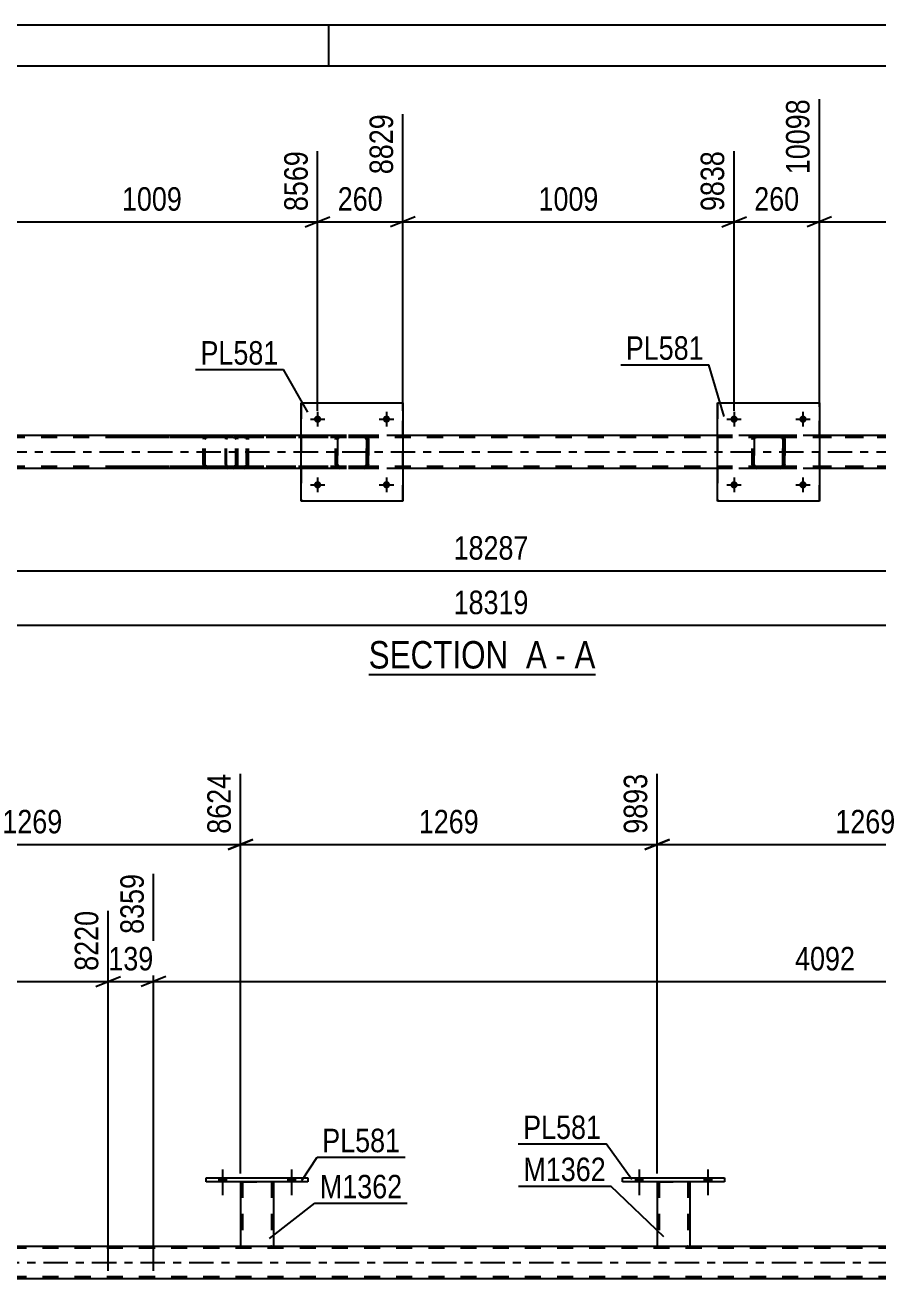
# Model space of a CAD drawing. Header units: millimetres. Extents: x 0 to 841, y 0 to 594.
# Drawn here: x 384 to 487.9, y 441.2 to 594 of the extents above; entities that cross this region are included whole.
import ezdxf

# ---------------------------------------------------------------- set-up
doc = ezdxf.new("R2010")
doc.units = ezdxf.units.MM
doc.linetypes.add('DXK_LINE_DOT2', pattern=[3.9198, 1.9599, -1.9599])
doc.linetypes.add('DXK_LINE_DOT3', pattern=[5.9187, 2.979, -0.9799, 0.9799, -0.9799])
doc.styles.add('Arial Narrow', font='ARIALN.TTF', dxfattribs={"height": 0.2})

# ---------------------------------------------------------------- blocks, each defined once
blk = doc.blocks.new('Unknown-122573578-1135 - 10973')
at = {"color": 5, "linetype": 'Continuous'}
for p, q in [((841, 594), (0, 594)), ((421, 589), (421, 594)), ((836, 589), (5, 589))]:
    blk.add_line(p, q, dxfattribs=at)
blk = doc.blocks.new('Unknown-122573578-11 - 2500')
at = {"color": 6, "linetype": 'Continuous'}
blk.add_line((425.85, 514.84), (453.5, 514.84), dxfattribs=at)
at = {"color": 0, "linetype": 'Continuous'}
for points in [[(443.96, 515.59), (443.96, 519.09), (425.85, 519.09), (425.85, 515.59)], [(447.56, 515.59), (447.56, 519.09), (445.01, 519.09), (445.01, 515.59)], [(449.89, 515.59), (449.89, 519.09), (448.61, 519.09), (448.61, 515.59)], [(453.5, 515.59), (453.5, 519.09), (450.94, 519.09), (450.94, 515.59)]]:
    blk.add_wipeout(points, dxfattribs=at)
at = {"color": 7, "linetype": 'Continuous', "style": 'Arial Narrow'}
for s, p in [('SECTION ', (425.85, 515.59)), ('A', (445.01, 515.59)), ('A', (450.94, 515.59)), ('-', (448.61, 515.59))]:
    blk.add_text(s, height=3.34, dxfattribs=at).set_placement(p)
blk = doc.blocks.new('Part-122573578-2550 - 2500')
at = {"color": 7, "linetype": 'DXK_LINE_DOT2'}
for p, q in [((756.34, 543.98), (214.57, 543.98)), ((430.02, 543.98), (417.62, 543.98)), ((480.78, 543.98), (468.38, 543.98)), ((756.34, 543.74), (103.01, 543.74)), ((756.34, 540.22), (103.01, 540.22)), ((756.34, 539.98), (214.57, 539.98)), ((430.02, 539.98), (417.62, 539.98)), ((480.78, 539.98), (468.38, 539.98))]:
    blk.add_line(p, q, dxfattribs=at)
at = {"color": 2, "linetype": 'Continuous'}
for p, q in [((417.62, 543.98), (379.26, 543.98)), ((468.38, 543.98), (430.02, 543.98)), ((519.15, 543.98), (480.78, 543.98)), ((417.62, 539.98), (379.26, 539.98)), ((468.38, 539.98), (430.02, 539.98)), ((519.15, 539.98), (480.78, 539.98))]:
    blk.add_line(p, q, dxfattribs=at)
at = {"color": 7, "linetype": 'DXK_LINE_DOT3'}
blk.add_line((103.01, 541.98), (756.34, 541.98), dxfattribs=at)
blk = doc.blocks.new('Bolt-122573578-2592 - 2500')
at = {"linetype": 'Continuous'}
for points in [[(469.94, 545.97), (469.95, 546.07), (469.98, 546.15), (470.03, 546.23), (470.09, 546.3), (470.16, 546.36), (470.25, 546.39), (470.34, 546.41), (470.43, 546.41), (470.52, 546.39), (470.6, 546.36), (470.68, 546.3), (470.74, 546.23), (470.79, 546.15), (470.82, 546.07), (470.82, 545.97), (470.82, 545.88), (470.79, 545.8), (470.74, 545.72), (470.68, 545.65), (470.6, 545.59), (470.52, 545.56), (470.43, 545.54), (470.34, 545.54), (470.25, 545.56), (470.16, 545.59), (470.09, 545.65), (470.03, 545.72), (469.98, 545.8), (469.95, 545.88)], [(478.34, 545.97), (478.35, 546.07), (478.38, 546.15), (478.43, 546.23), (478.49, 546.3), (478.56, 546.36), (478.65, 546.39), (478.74, 546.41), (478.83, 546.41), (478.92, 546.39), (479, 546.36), (479.08, 546.3), (479.14, 546.23), (479.19, 546.15), (479.22, 546.07), (479.22, 545.97), (479.22, 545.88), (479.19, 545.8), (479.14, 545.72), (479.08, 545.65), (479, 545.59), (478.92, 545.56), (478.83, 545.54), (478.74, 545.54), (478.65, 545.56), (478.56, 545.59), (478.49, 545.65), (478.43, 545.72), (478.38, 545.8), (478.35, 545.88)]]:
    blk.add_hatch(color=1, dxfattribs=at).paths.add_polyline_path(points)
at = {"color": 1, "linetype": 'Continuous'}
for p, q in [((469.5, 545.97), (471.26, 545.97)), ((470.38, 546.85), (470.38, 545.09)), ((477.9, 545.97), (479.66, 545.97)), ((478.78, 546.85), (478.78, 545.09))]:
    blk.add_line(p, q, dxfattribs=at)
blk = doc.blocks.new('Bolt-122573578-2593 - 2500')
at = {"linetype": 'Continuous'}
for points in [[(469.94, 537.97), (469.95, 538.07), (469.98, 538.15), (470.03, 538.23), (470.09, 538.3), (470.16, 538.36), (470.25, 538.39), (470.34, 538.41), (470.43, 538.41), (470.52, 538.39), (470.6, 538.36), (470.68, 538.3), (470.74, 538.23), (470.79, 538.15), (470.82, 538.07), (470.82, 537.97), (470.82, 537.88), (470.79, 537.8), (470.74, 537.72), (470.68, 537.65), (470.6, 537.59), (470.52, 537.56), (470.43, 537.54), (470.34, 537.54), (470.25, 537.56), (470.16, 537.59), (470.09, 537.65), (470.03, 537.72), (469.98, 537.8), (469.95, 537.88)], [(478.34, 537.97), (478.35, 538.07), (478.38, 538.15), (478.43, 538.23), (478.49, 538.3), (478.56, 538.36), (478.65, 538.39), (478.74, 538.41), (478.83, 538.41), (478.92, 538.39), (479, 538.36), (479.08, 538.3), (479.14, 538.23), (479.19, 538.15), (479.22, 538.07), (479.22, 537.97), (479.22, 537.88), (479.19, 537.8), (479.14, 537.72), (479.08, 537.65), (479, 537.59), (478.92, 537.56), (478.83, 537.54), (478.74, 537.54), (478.65, 537.56), (478.56, 537.59), (478.49, 537.65), (478.43, 537.72), (478.38, 537.8), (478.35, 537.88)]]:
    blk.add_hatch(color=1, dxfattribs=at).paths.add_polyline_path(points)
at = {"color": 1, "linetype": 'Continuous'}
for p, q in [((469.5, 537.97), (471.26, 537.97)), ((470.38, 538.85), (470.38, 537.09)), ((477.9, 537.97), (479.66, 537.97)), ((478.78, 538.85), (478.78, 537.09))]:
    blk.add_line(p, q, dxfattribs=at)
blk = doc.blocks.new('Bolt-122573578-2594 - 2500')
at = {"linetype": 'Continuous'}
for points in [[(419.18, 545.97), (419.19, 546.07), (419.22, 546.15), (419.27, 546.23), (419.33, 546.3), (419.4, 546.36), (419.49, 546.39), (419.58, 546.41), (419.67, 546.41), (419.76, 546.39), (419.84, 546.36), (419.92, 546.3), (419.98, 546.23), (420.02, 546.15), (420.05, 546.07), (420.06, 545.97), (420.05, 545.88), (420.02, 545.8), (419.98, 545.72), (419.92, 545.65), (419.84, 545.59), (419.76, 545.56), (419.67, 545.54), (419.58, 545.54), (419.49, 545.56), (419.4, 545.59), (419.33, 545.65), (419.27, 545.72), (419.22, 545.8), (419.19, 545.88)], [(427.58, 545.97), (427.59, 546.07), (427.62, 546.15), (427.67, 546.23), (427.73, 546.3), (427.8, 546.36), (427.89, 546.39), (427.98, 546.41), (428.07, 546.41), (428.16, 546.39), (428.24, 546.36), (428.32, 546.3), (428.38, 546.23), (428.42, 546.15), (428.45, 546.07), (428.46, 545.97), (428.45, 545.88), (428.42, 545.8), (428.38, 545.72), (428.32, 545.65), (428.24, 545.59), (428.16, 545.56), (428.07, 545.54), (427.98, 545.54), (427.89, 545.56), (427.8, 545.59), (427.73, 545.65), (427.67, 545.72), (427.62, 545.8), (427.59, 545.88)]]:
    blk.add_hatch(color=1, dxfattribs=at).paths.add_polyline_path(points)
at = {"color": 1, "linetype": 'Continuous'}
for p, q in [((418.74, 545.97), (420.5, 545.97)), ((419.62, 546.85), (419.62, 545.09)), ((427.14, 545.97), (428.9, 545.97)), ((428.02, 546.85), (428.02, 545.09))]:
    blk.add_line(p, q, dxfattribs=at)
blk = doc.blocks.new('Bolt-122573578-2595 - 2500')
at = {"linetype": 'Continuous'}
for points in [[(419.18, 537.97), (419.19, 538.07), (419.22, 538.15), (419.27, 538.23), (419.33, 538.3), (419.4, 538.36), (419.49, 538.39), (419.58, 538.41), (419.67, 538.41), (419.76, 538.39), (419.84, 538.36), (419.92, 538.3), (419.98, 538.23), (420.02, 538.15), (420.05, 538.07), (420.06, 537.97), (420.05, 537.88), (420.02, 537.8), (419.98, 537.72), (419.92, 537.65), (419.84, 537.59), (419.76, 537.56), (419.67, 537.54), (419.58, 537.54), (419.49, 537.56), (419.4, 537.59), (419.33, 537.65), (419.27, 537.72), (419.22, 537.8), (419.19, 537.88)], [(427.58, 537.97), (427.59, 538.07), (427.62, 538.15), (427.67, 538.23), (427.73, 538.3), (427.8, 538.36), (427.89, 538.39), (427.98, 538.41), (428.07, 538.41), (428.16, 538.39), (428.24, 538.36), (428.32, 538.3), (428.38, 538.23), (428.42, 538.15), (428.45, 538.07), (428.46, 537.97), (428.45, 537.88), (428.42, 537.8), (428.38, 537.72), (428.32, 537.65), (428.24, 537.59), (428.16, 537.56), (428.07, 537.54), (427.98, 537.54), (427.89, 537.56), (427.8, 537.59), (427.73, 537.65), (427.67, 537.72), (427.62, 537.8), (427.59, 537.88)]]:
    blk.add_hatch(color=1, dxfattribs=at).paths.add_polyline_path(points)
at = {"color": 1, "linetype": 'Continuous'}
for p, q in [((418.74, 537.97), (420.5, 537.97)), ((419.62, 538.85), (419.62, 537.09)), ((427.14, 537.97), (428.9, 537.97)), ((428.02, 538.85), (428.02, 537.09))]:
    blk.add_line(p, q, dxfattribs=at)
blk = doc.blocks.new('Part-122573578-2662 - 2500')
at = {"color": 2, "linetype": 'Continuous'}
for p, q in [((468.38, 535.97), (468.38, 547.97)), ((468.38, 547.97), (468.38, 547.97)), ((468.38, 547.97), (480.78, 547.97)), ((480.78, 547.97), (480.78, 535.97)), ((468.38, 535.97), (468.38, 535.97)), ((480.78, 535.97), (468.38, 535.97))]:
    blk.add_line(p, q, dxfattribs=at)
at = {"color": 7, "linetype": 'DXK_LINE_DOT2'}
for p, q in [((468.38, 547.97), (468.38, 535.97)), ((468.38, 547.97), (468.38, 547.97)), ((480.78, 535.97), (480.78, 547.97)), ((468.38, 535.97), (468.38, 535.97))]:
    blk.add_line(p, q, dxfattribs=at)
blk = doc.blocks.new('Part-122573578-2663 - 2500')
at = {"color": 7, "linetype": 'DXK_LINE_DOT2'}
for p, q in [((472.88, 543.94), (473.06, 543.97)), ((473.06, 543.97), (472.88, 543.94)), ((476.1, 543.97), (473.06, 543.97)), ((476.1, 543.97), (476.29, 543.94)), ((476.29, 543.94), (476.1, 543.97)), ((472.58, 543.49), (472.62, 543.68)), ((472.62, 543.68), (472.58, 543.49)), ((472.58, 540.45), (472.58, 543.49)), ((472.58, 543.49), (472.58, 543.49)), ((472.58, 540.45), (472.58, 543.49)), ((472.82, 543.49), (472.84, 543.59)), ((472.84, 543.59), (472.82, 543.49)), ((472.82, 540.45), (472.82, 543.49)), ((472.82, 543.49), (472.82, 543.49)), ((472.82, 543.49), (472.82, 540.45)), ((472.84, 543.59), (472.9, 543.66)), ((472.89, 543.66), (472.84, 543.59)), ((472.88, 543.94), (472.88, 543.94)), ((472.97, 543.72), (472.89, 543.66)), ((472.9, 543.66), (472.97, 543.72)), ((472.97, 543.72), (473.06, 543.73)), ((473.06, 543.73), (472.97, 543.72)), ((476.1, 543.73), (473.06, 543.73)), ((476.1, 543.73), (476.2, 543.72)), ((476.2, 543.72), (476.1, 543.73)), ((476.2, 543.72), (476.2, 543.72)), ((476.2, 543.72), (476.27, 543.66)), ((476.27, 543.66), (476.2, 543.72)), ((476.27, 543.66), (476.33, 543.59)), ((476.33, 543.59), (476.27, 543.66)), ((476.33, 543.59), (476.34, 543.49)), ((476.34, 543.49), (476.33, 543.59)), ((476.34, 540.45), (476.34, 543.49)), ((476.34, 543.49), (476.34, 543.49)), ((476.34, 543.49), (476.34, 540.45)), ((476.55, 543.68), (476.58, 543.49)), ((476.58, 543.49), (476.55, 543.68)), ((476.58, 540.45), (476.58, 543.49)), ((476.58, 543.49), (476.58, 543.49)), ((476.58, 543.49), (476.58, 540.45)), ((472.58, 540.45), (472.58, 540.45)), ((472.62, 540.27), (472.58, 540.45)), ((472.58, 540.45), (472.62, 540.27)), ((472.82, 540.45), (472.82, 540.45)), ((472.84, 540.36), (472.82, 540.45)), ((472.82, 540.45), (472.84, 540.36)), ((472.9, 540.28), (472.84, 540.36)), ((472.84, 540.36), (472.89, 540.28)), ((472.88, 540.01), (472.88, 540.01)), ((473.06, 539.97), (472.88, 540.01)), ((472.88, 540.01), (473.06, 539.97)), ((472.89, 540.28), (472.97, 540.23)), ((472.97, 540.23), (472.9, 540.28)), ((473.06, 540.21), (472.97, 540.23)), ((472.97, 540.23), (473.06, 540.21)), ((476.1, 540.21), (473.06, 540.21)), ((476.1, 539.97), (473.06, 539.97)), ((476.2, 540.23), (476.1, 540.21)), ((476.1, 540.21), (476.2, 540.23)), ((476.29, 540.01), (476.1, 539.97)), ((476.1, 539.97), (476.29, 540.01)), ((476.27, 540.28), (476.2, 540.23)), ((476.2, 540.23), (476.27, 540.28)), ((476.2, 540.23), (476.2, 540.23)), ((476.33, 540.36), (476.27, 540.28)), ((476.27, 540.28), (476.33, 540.36)), ((476.34, 540.45), (476.33, 540.36)), ((476.33, 540.36), (476.34, 540.45)), ((476.34, 540.45), (476.34, 540.45)), ((476.58, 540.45), (476.55, 540.27)), ((476.55, 540.27), (476.58, 540.45)), ((476.58, 540.45), (476.58, 540.45))]:
    blk.add_line(p, q, dxfattribs=at)
at = {"color": 7, "linetype": 'DXK_LINE_DOT3'}
blk.add_line((474.59, 541.97), (474.58, 541.97), dxfattribs=at)
at = {"color": 7, "linetype": 'DXK_LINE_DOT2'}
for centre, start, end in [((473.06, 543.49), 112.5, 157.5), ((473.06, 543.49), 112.5, 157.5), ((476.1, 543.49), 22.5, 67.5), ((476.1, 543.49), 22.5, 67.5), ((473.06, 540.45), 202.5, 247.5), ((473.06, 540.45), 202.5, 247.5), ((476.1, 540.45), 292.5, 337.5), ((476.1, 540.45), 292.5, 337.5)]:
    blk.add_arc(centre, 0.48, start, end, dxfattribs=at)
blk = doc.blocks.new('Part-122573578-2668 - 2500')
at = {"color": 2, "linetype": 'Continuous'}
for p, q in [((417.62, 535.97), (417.62, 547.97)), ((417.62, 547.97), (417.62, 547.97)), ((417.62, 547.97), (430.02, 547.97)), ((430.02, 547.97), (430.02, 535.97)), ((417.62, 535.97), (417.62, 535.97)), ((430.02, 535.97), (417.62, 535.97))]:
    blk.add_line(p, q, dxfattribs=at)
at = {"color": 7, "linetype": 'DXK_LINE_DOT2'}
for p, q in [((417.62, 547.97), (417.62, 535.97)), ((417.62, 547.97), (417.62, 547.97)), ((430.02, 535.97), (430.02, 547.97)), ((417.62, 535.97), (417.62, 535.97))]:
    blk.add_line(p, q, dxfattribs=at)
blk = doc.blocks.new('Part-122573578-2669 - 2500')
at = {"color": 7, "linetype": 'DXK_LINE_DOT2'}
for p, q in [((422.12, 543.94), (422.3, 543.97)), ((422.3, 543.97), (422.12, 543.94)), ((425.34, 543.97), (422.3, 543.97)), ((425.34, 543.97), (425.52, 543.94)), ((425.53, 543.94), (425.34, 543.97)), ((421.82, 543.49), (421.86, 543.68)), ((421.86, 543.68), (421.82, 543.49)), ((421.82, 540.45), (421.82, 543.49)), ((421.82, 543.49), (421.82, 543.49)), ((421.82, 540.45), (421.82, 543.49)), ((422.06, 543.49), (422.08, 543.59)), ((422.08, 543.59), (422.06, 543.49)), ((422.06, 540.45), (422.06, 543.49)), ((422.06, 543.49), (422.06, 543.49)), ((422.06, 543.49), (422.06, 540.45)), ((422.08, 543.59), (422.13, 543.66)), ((422.13, 543.66), (422.08, 543.59)), ((422.12, 543.94), (422.12, 543.94)), ((422.13, 543.66), (422.21, 543.72)), ((422.21, 543.72), (422.13, 543.66)), ((422.21, 543.72), (422.3, 543.73)), ((422.3, 543.73), (422.21, 543.72)), ((425.34, 543.73), (422.3, 543.73)), ((425.34, 543.73), (425.43, 543.72)), ((425.43, 543.72), (425.34, 543.73)), ((425.43, 543.72), (425.43, 543.72)), ((425.43, 543.72), (425.51, 543.66)), ((425.51, 543.66), (425.43, 543.72)), ((425.51, 543.66), (425.56, 543.59)), ((425.56, 543.59), (425.51, 543.66)), ((425.56, 543.59), (425.58, 543.49)), ((425.58, 543.49), (425.56, 543.59)), ((425.58, 540.45), (425.58, 543.49)), ((425.58, 543.49), (425.58, 543.49)), ((425.58, 543.49), (425.58, 540.45)), ((425.78, 543.68), (425.82, 543.49)), ((425.82, 543.49), (425.78, 543.68)), ((425.82, 540.45), (425.82, 543.49)), ((425.82, 543.49), (425.82, 543.49)), ((425.82, 543.49), (425.82, 540.45)), ((421.82, 540.45), (421.82, 540.45)), ((421.86, 540.27), (421.82, 540.45)), ((421.82, 540.45), (421.86, 540.27)), ((422.06, 540.45), (422.06, 540.45)), ((422.08, 540.36), (422.06, 540.45)), ((422.06, 540.45), (422.08, 540.36)), ((422.13, 540.28), (422.08, 540.36)), ((422.08, 540.36), (422.13, 540.28)), ((422.12, 540.01), (422.12, 540.01)), ((422.3, 539.97), (422.12, 540.01)), ((422.12, 540.01), (422.3, 539.97)), ((422.21, 540.23), (422.13, 540.28)), ((422.13, 540.28), (422.21, 540.23)), ((422.3, 540.21), (422.21, 540.23)), ((422.21, 540.23), (422.3, 540.21)), ((425.34, 540.21), (422.3, 540.21)), ((425.34, 539.97), (422.3, 539.97)), ((425.43, 540.23), (425.34, 540.21)), ((425.34, 540.21), (425.43, 540.23)), ((425.52, 540.01), (425.34, 539.97)), ((425.34, 539.97), (425.53, 540.01)), ((425.51, 540.28), (425.43, 540.23)), ((425.43, 540.23), (425.51, 540.28)), ((425.43, 540.23), (425.43, 540.23)), ((425.56, 540.36), (425.51, 540.28)), ((425.51, 540.28), (425.56, 540.36)), ((425.58, 540.45), (425.56, 540.36)), ((425.56, 540.36), (425.58, 540.45)), ((425.58, 540.45), (425.58, 540.45)), ((425.82, 540.45), (425.78, 540.27)), ((425.78, 540.27), (425.82, 540.45)), ((425.82, 540.45), (425.82, 540.45))]:
    blk.add_line(p, q, dxfattribs=at)
at = {"color": 7, "linetype": 'DXK_LINE_DOT3'}
blk.add_line((423.82, 541.97), (423.82, 541.97), dxfattribs=at)
at = {"color": 7, "linetype": 'DXK_LINE_DOT2'}
for centre, start, end in [((422.3, 543.49), 112.5, 157.5), ((422.3, 543.49), 112.5, 157.5), ((425.34, 543.49), 22.5, 67.5), ((425.34, 543.49), 22.5, 67.5), ((422.3, 540.45), 202.5, 247.5), ((422.3, 540.45), 202.5, 247.5), ((425.34, 540.45), 292.5, 337.5), ((425.34, 540.45), 292.5, 337.5)]:
    blk.add_arc(centre, 0.48, start, end, dxfattribs=at)
blk = doc.blocks.new('Part-122573578-2691 - 2500')
at = {"color": 7, "linetype": 'DXK_LINE_DOT2'}
for p, q in [((408.67, 543.98), (408.57, 543.94)), ((420.9, 543.98), (408.67, 543.98)), ((409.9, 543.74), (409.9, 543.98)), ((410.91, 543.94), (410.72, 543.98)), ((408.43, 543.68), (408.41, 543.5)), ((408.41, 540.46), (408.41, 543.5)), ((408.49, 543.83), (408.43, 543.68)), ((408.57, 543.94), (408.49, 543.83)), ((408.54, 543.5), (408.55, 543.59)), ((408.54, 540.46), (408.54, 543.5)), ((408.55, 543.59), (408.58, 543.67)), ((408.58, 543.67), (408.62, 543.72)), ((408.62, 543.72), (408.67, 543.74)), ((420.9, 543.74), (408.67, 543.74)), ((410.72, 543.74), (410.81, 543.72)), ((410.81, 543.72), (410.9, 543.67)), ((410.9, 543.67), (410.95, 543.59)), ((410.95, 543.59), (410.97, 543.5)), ((410.97, 540.46), (410.97, 543.5)), ((411.19, 543.67), (411.18, 543.68)), ((411.22, 543.5), (411.19, 543.67)), ((411.22, 540.46), (411.22, 543.5)), ((408.41, 540.46), (408.43, 540.27)), ((408.43, 540.27), (408.49, 540.12)), ((408.49, 540.12), (408.57, 540.01)), ((408.55, 540.36), (408.54, 540.46)), ((408.58, 540.29), (408.55, 540.36)), ((408.57, 540.01), (408.67, 539.98)), ((408.62, 540.23), (408.58, 540.29)), ((408.67, 540.22), (408.62, 540.23)), ((420.9, 540.22), (408.67, 540.22)), ((420.9, 539.98), (408.67, 539.98)), ((409.9, 539.98), (409.9, 540.22)), ((410.81, 540.23), (410.72, 540.22)), ((410.72, 539.98), (410.91, 540.01)), ((410.9, 540.29), (410.81, 540.23)), ((410.95, 540.36), (410.9, 540.29)), ((410.97, 540.46), (410.95, 540.36)), ((411.18, 540.27), (411.22, 540.46))]:
    blk.add_line(p, q, dxfattribs=at)
for centre, start, end in [((410.73, 543.48), 23.9465, 68.8966), ((410.73, 540.47), 291.1034, 336.0535)]:
    blk.add_arc(centre, 0.493, start, end, dxfattribs=at)
blk = doc.blocks.new('Part-122573578-2704 - 2500')
at = {"color": 7, "linetype": 'DXK_LINE_DOT2'}
for p, q in [((409.39, 543.98), (395.33, 543.98)), ((406.18, 543.98), (405.99, 543.94)), ((409.59, 543.94), (409.39, 543.98)), ((409.39, 543.74), (395.33, 543.74)), ((405.71, 543.67), (405.67, 543.5)), ((405.67, 540.46), (405.67, 543.5)), ((405.71, 543.68), (405.71, 543.67)), ((405.93, 543.5), (405.95, 543.59)), ((405.93, 540.46), (405.93, 543.5)), ((405.95, 543.59), (406, 543.67)), ((406, 543.67), (406.08, 543.72)), ((406.08, 543.72), (406.18, 543.74)), ((409.39, 543.74), (409.49, 543.72)), ((409.49, 543.72), (409.57, 543.67)), ((409.57, 543.67), (409.63, 543.59)), ((409.63, 543.59), (409.65, 543.5)), ((409.65, 540.46), (409.65, 543.5)), ((409.87, 543.67), (409.86, 543.68)), ((409.9, 543.5), (409.87, 543.67)), ((409.9, 540.46), (409.9, 543.5)), ((409.39, 540.22), (395.33, 540.22)), ((409.39, 539.98), (395.33, 539.98)), ((405.67, 540.46), (405.71, 540.27)), ((405.95, 540.36), (405.93, 540.46)), ((406, 540.29), (405.95, 540.36)), ((405.99, 540.01), (406.18, 539.98)), ((406.08, 540.23), (406, 540.29)), ((406.18, 540.22), (406.08, 540.23)), ((409.49, 540.23), (409.39, 540.22)), ((409.39, 539.98), (409.59, 540.01)), ((409.57, 540.29), (409.49, 540.23)), ((409.63, 540.36), (409.57, 540.29)), ((409.65, 540.46), (409.63, 540.36)), ((409.86, 540.27), (409.9, 540.46))]:
    blk.add_line(p, q, dxfattribs=at)
for centre, start, end in [((406.16, 543.48), 110.9282, 155.8647), ((409.41, 543.48), 24.1353, 69.0718), ((406.16, 540.47), 204.1353, 249.0718), ((409.41, 540.47), 290.9282, 335.8647)]:
    blk.add_arc(centre, 0.495, start, end, dxfattribs=at)
blk = doc.blocks.new('Part-122573578-2724 - 2500')
at = {"color": 7, "linetype": 'DXK_LINE_DOT2'}
for p, q in [((494, 543.98), (479.94, 543.98)), ((490.79, 543.98), (490.59, 543.94)), ((494.2, 543.94), (494, 543.98)), ((494, 543.74), (479.94, 543.74)), ((490.31, 543.67), (490.28, 543.5)), ((490.28, 540.46), (490.28, 543.5)), ((490.32, 543.68), (490.31, 543.67)), ((490.53, 543.5), (490.55, 543.59)), ((490.53, 540.46), (490.53, 543.5)), ((490.55, 543.59), (490.61, 543.67)), ((490.61, 543.67), (490.69, 543.72)), ((490.69, 543.72), (490.79, 543.74)), ((494, 543.74), (494.1, 543.72)), ((494.1, 543.72), (494.18, 543.67)), ((494.18, 543.67), (494.24, 543.59)), ((494.24, 543.59), (494.26, 543.5)), ((494.26, 540.46), (494.26, 543.5)), ((494.47, 543.67), (494.47, 543.68)), ((494.51, 543.5), (494.47, 543.67)), ((494.51, 540.46), (494.51, 543.5)), ((494, 540.22), (479.94, 540.22)), ((494, 539.98), (479.94, 539.98)), ((490.28, 540.46), (490.32, 540.27)), ((490.55, 540.36), (490.53, 540.46)), ((490.61, 540.29), (490.55, 540.36)), ((490.59, 540.01), (490.79, 539.98)), ((490.69, 540.23), (490.61, 540.29)), ((490.79, 540.22), (490.69, 540.23)), ((494.1, 540.23), (494, 540.22)), ((494, 539.98), (494.2, 540.01)), ((494.18, 540.29), (494.1, 540.23)), ((494.24, 540.36), (494.18, 540.29)), ((494.26, 540.46), (494.24, 540.36)), ((494.47, 540.27), (494.51, 540.46))]:
    blk.add_line(p, q, dxfattribs=at)
for centre, start, end in [((490.77, 543.48), 110.9282, 155.8647), ((494.02, 543.48), 24.1353, 69.0718), ((490.77, 540.47), 204.1353, 249.0718), ((494.02, 540.47), 290.9282, 335.8647)]:
    blk.add_arc(centre, 0.495, start, end, dxfattribs=at)
blk = doc.blocks.new('Part-122573578-3309 - 3249')
at = {"color": 2, "linetype": 'Continuous'}
for p, q in [((90.27, 445.2), (744.75, 445.2)), ((732.52, 441.2), (229.11, 441.2))]:
    blk.add_line(p, q, dxfattribs=at)
at = {"color": 7, "linetype": 'DXK_LINE_DOT2'}
for p, q in [((744.75, 444.96), (90.27, 444.96)), ((744.75, 441.44), (90.27, 441.44))]:
    blk.add_line(p, q, dxfattribs=at)
at = {"color": 7, "linetype": 'DXK_LINE_DOT3'}
blk.add_line((90.27, 443.2), (744.75, 443.2), dxfattribs=at)
blk = doc.blocks.new('Bolt-122573578-3605 - 3249')
at = {"linetype": 'Continuous'}
for points in [[(407.6, 453.04), (408.48, 453.04), (408.48, 453.52), (407.6, 453.52)], [(416, 453.04), (416.88, 453.04), (416.88, 453.52), (416, 453.52)]]:
    blk.add_hatch(color=1, dxfattribs=at).paths.add_polyline_path(points)
at = {"color": 1, "linetype": 'Continuous'}
for p, q in [((408.04, 454.52), (408.04, 451.4)), ((416.44, 454.52), (416.44, 451.4)), ((407.6, 453.52), (407.6, 453.04)), ((408.48, 453.52), (408.48, 453.04)), ((416, 453.52), (416, 453.04)), ((416.88, 453.52), (416.88, 453.04))]:
    blk.add_line(p, q, dxfattribs=at)
blk = doc.blocks.new('Part-122573578-3669 - 3249')
at = {"color": 2, "linetype": 'Continuous'}
for p, q in [((410.24, 453.04), (410.24, 445.2)), ((414.24, 453.04), (414.24, 445.2)), ((410.24, 445.2), (414.24, 445.2))]:
    blk.add_line(p, q, dxfattribs=at)
at = {"color": 7, "linetype": 'DXK_LINE_DOT2'}
for p, q in [((410.24, 453.04), (414.24, 453.04)), ((410.24, 453.04), (410.24, 453.04)), ((410.24, 453.04), (410.24, 453.04)), ((410.48, 453.04), (410.48, 445.2)), ((414, 453.04), (414, 445.2)), ((414.24, 453.04), (414.24, 453.04)), ((414.24, 453.04), (414.24, 453.04)), ((413.98, 445.2), (413.94, 445.2)), ((413.94, 445.2), (413.98, 445.2)), ((414, 445.2), (413.98, 445.2)), ((413.98, 445.2), (414, 445.2))]:
    blk.add_line(p, q, dxfattribs=at)
blk = doc.blocks.new('Bolt-122573578-3572 - 3249')
at = {"linetype": 'Continuous'}
for points in [[(458.36, 453.04), (459.24, 453.04), (459.24, 453.52), (458.36, 453.52)], [(466.76, 453.04), (467.64, 453.04), (467.64, 453.52), (466.76, 453.52)]]:
    blk.add_hatch(color=1, dxfattribs=at).paths.add_polyline_path(points)
at = {"color": 1, "linetype": 'Continuous'}
for p, q in [((458.8, 454.52), (458.8, 451.4)), ((467.2, 454.52), (467.2, 451.4)), ((458.36, 453.52), (458.36, 453.04)), ((459.24, 453.52), (459.24, 453.04)), ((466.76, 453.52), (466.76, 453.04)), ((467.64, 453.52), (467.64, 453.04))]:
    blk.add_line(p, q, dxfattribs=at)
blk = doc.blocks.new('Bolt-122573578-3573 - 3249')
at = {"linetype": 'Continuous'}
for points in [[(458.36, 453.04), (459.24, 453.04), (459.24, 453.52), (458.36, 453.52)], [(466.76, 453.04), (467.64, 453.04), (467.64, 453.52), (466.76, 453.52)]]:
    blk.add_hatch(color=1, dxfattribs=at).paths.add_polyline_path(points)
at = {"color": 1, "linetype": 'Continuous'}
for p, q in [((458.8, 454.52), (458.8, 451.4)), ((467.2, 454.52), (467.2, 451.4)), ((458.36, 453.52), (458.36, 453.04)), ((459.24, 453.52), (459.24, 453.04)), ((466.76, 453.52), (466.76, 453.04)), ((467.64, 453.52), (467.64, 453.04))]:
    blk.add_line(p, q, dxfattribs=at)
blk = doc.blocks.new('Part-122573578-3583 - 3249')
at = {"color": 2, "linetype": 'Continuous'}
for p, q in [((406.04, 453.52), (418.44, 453.52)), ((406.04, 453.04), (406.04, 453.52)), ((418.44, 453.04), (406.04, 453.04)), ((418.44, 453.52), (418.44, 453.04))]:
    blk.add_line(p, q, dxfattribs=at)
blk = doc.blocks.new('Part-122573578-3588 - 3249')
at = {"color": 2, "linetype": 'Continuous'}
for p, q in [((461, 453.04), (461, 445.2)), ((465, 453.04), (465, 445.2)), ((461, 445.2), (465, 445.2))]:
    blk.add_line(p, q, dxfattribs=at)
at = {"color": 7, "linetype": 'DXK_LINE_DOT2'}
for p, q in [((461, 453.04), (465, 453.04)), ((461, 453.04), (461, 453.04)), ((461, 453.04), (461, 453.04)), ((461.24, 453.04), (461.24, 445.2)), ((464.76, 453.04), (464.76, 445.2)), ((465, 453.04), (465, 453.04)), ((465, 453.04), (465, 453.04)), ((464.74, 445.2), (464.7, 445.2)), ((464.7, 445.2), (464.74, 445.2)), ((464.76, 445.2), (464.74, 445.2)), ((464.74, 445.2), (464.76, 445.2))]:
    blk.add_line(p, q, dxfattribs=at)
blk = doc.blocks.new('Part-122573578-3593 - 3249')
at = {"color": 2, "linetype": 'Continuous'}
for p, q in [((456.8, 453.52), (469.2, 453.52)), ((456.8, 453.04), (456.8, 453.52)), ((469.2, 453.04), (456.8, 453.04)), ((469.2, 453.52), (469.2, 453.04))]:
    blk.add_line(p, q, dxfattribs=at)
blk = doc.blocks.new('Bolt-122573578-3604 - 3249')
at = {"linetype": 'Continuous'}
for points in [[(407.6, 453.04), (408.48, 453.04), (408.48, 453.52), (407.6, 453.52)], [(416, 453.04), (416.88, 453.04), (416.88, 453.52), (416, 453.52)]]:
    blk.add_hatch(color=1, dxfattribs=at).paths.add_polyline_path(points)
at = {"color": 1, "linetype": 'Continuous'}
for p, q in [((408.04, 454.52), (408.04, 451.4)), ((416.44, 454.52), (416.44, 451.4)), ((407.6, 453.52), (407.6, 453.04)), ((408.48, 453.52), (408.48, 453.04)), ((416, 453.52), (416, 453.04)), ((416.88, 453.52), (416.88, 453.04))]:
    blk.add_line(p, q, dxfattribs=at)
blk = doc.blocks.new('StraightDimension-122573578-2791 - 2500')
at = {"color": 7, "linetype": 'Continuous'}
blk.add_line((87.45, 520.86), (794.1, 520.86), dxfattribs=at)
at = {"color": 0}
blk.add_wipeout([(445.94, 521.61), (445.94, 525.81), (435.6, 525.81), (435.6, 521.61)], dxfattribs=at)
at = {"color": 3, "style": 'Arial Narrow'}
blk.add_text('18319', height=2.863, dxfattribs=at).set_placement((436.2, 522.21))
blk = doc.blocks.new('StraightDimension-122573578-7334 - 2500')
at = {"color": 7, "linetype": 'Continuous'}
for p, q in [((480.78, 547.49), (480.78, 584.97)), ((521.15, 546.97), (521.15, 580.47)), ((482.28, 570.63), (479.28, 569.43)), ((480.78, 570.03), (521.15, 570.03)), ((519.65, 569.43), (522.65, 570.63))]:
    blk.add_line(p, q, dxfattribs=at)
at = {"color": 0, "linetype": 'Continuous'}
blk.add_wipeout([(520.55, 581.07), (516.35, 581.07), (516.35, 570.73), (520.55, 570.73)], dxfattribs=at)
at = {"color": 0}
blk.add_wipeout([(505.22, 570.78), (505.22, 574.98), (496.71, 574.98), (496.71, 570.78)], dxfattribs=at)
at = {"color": 3, "linetype": 'Continuous', "style": 'Arial Narrow'}
blk.add_text('11107', height=2.863, rotation=90.0002, dxfattribs=at).set_placement((519.95, 571.33))
at = {"color": 3, "style": 'Arial Narrow'}
blk.add_text('1009', height=2.863, dxfattribs=at).set_placement((497.31, 571.38))
blk = doc.blocks.new('StraightDimension-122573578-7335 - 2500')
at = {"color": 7, "linetype": 'Continuous'}
for p, q in [((480.78, 547.49), (480.78, 584.97)), ((470.38, 546.97), (470.38, 578.64)), ((468.88, 569.43), (471.88, 570.63)), ((470.38, 570.03), (480.78, 570.03)), ((482.28, 570.63), (479.28, 569.43))]:
    blk.add_line(p, q, dxfattribs=at)
at = {"color": 0}
blk.add_wipeout([(478.93, 570.78), (478.93, 574.98), (472.24, 574.98), (472.24, 570.78)], dxfattribs=at)
at = {"color": 3, "style": 'Arial Narrow'}
blk.add_text('260', height=2.863, dxfattribs=at).set_placement((472.84, 571.38))
at = {"color": 0, "linetype": 'Continuous'}
blk.add_wipeout([(480.18, 585.57), (475.98, 585.57), (475.98, 575.23), (480.18, 575.23)], dxfattribs=at)
at = {"color": 3, "linetype": 'Continuous', "style": 'Arial Narrow'}
blk.add_text('10098', height=2.863, rotation=90.0002, dxfattribs=at).set_placement((479.58, 575.83))
blk = doc.blocks.new('StraightDimension-122573578-7336 - 2500')
at = {"color": 7, "linetype": 'Continuous'}
for p, q in [((430.02, 546.98), (430.02, 583.14)), ((470.38, 546.97), (470.38, 578.64)), ((431.52, 570.63), (428.52, 569.43)), ((430.02, 570.03), (470.38, 570.03)), ((468.88, 569.43), (471.88, 570.63))]:
    blk.add_line(p, q, dxfattribs=at)
at = {"color": 0, "linetype": 'Continuous'}
blk.add_wipeout([(469.78, 579.24), (465.58, 579.24), (465.58, 570.73), (469.78, 570.73)], dxfattribs=at)
at = {"color": 0}
blk.add_wipeout([(454.46, 570.78), (454.46, 574.98), (445.95, 574.98), (445.95, 570.78)], dxfattribs=at)
at = {"color": 3, "linetype": 'Continuous', "style": 'Arial Narrow'}
blk.add_text('9838', height=2.863, rotation=90.0002, dxfattribs=at).set_placement((469.18, 571.33))
at = {"color": 3, "style": 'Arial Narrow'}
blk.add_text('1009', height=2.863, dxfattribs=at).set_placement((446.55, 571.38))
blk = doc.blocks.new('StraightDimension-122573578-7337 - 2500')
at = {"color": 7, "linetype": 'Continuous'}
for p, q in [((430.02, 546.98), (430.02, 583.14)), ((419.62, 546.97), (419.62, 578.64)), ((418.12, 569.43), (421.12, 570.63)), ((419.62, 570.03), (430.02, 570.03)), ((431.52, 570.63), (428.52, 569.43))]:
    blk.add_line(p, q, dxfattribs=at)
at = {"color": 0}
blk.add_wipeout([(428.16, 570.78), (428.16, 574.98), (421.48, 574.98), (421.48, 570.78)], dxfattribs=at)
at = {"color": 3, "style": 'Arial Narrow'}
blk.add_text('260', height=2.863, dxfattribs=at).set_placement((422.08, 571.38))
at = {"color": 0, "linetype": 'Continuous'}
blk.add_wipeout([(429.42, 583.74), (425.22, 583.74), (425.22, 575.23), (429.42, 575.23)], dxfattribs=at)
at = {"color": 3, "linetype": 'Continuous', "style": 'Arial Narrow'}
blk.add_text('8829', height=2.863, rotation=90.0002, dxfattribs=at).set_placement((428.82, 575.83))
blk = doc.blocks.new('StraightDimension-122573578-7338 - 2500')
at = {"color": 7, "linetype": 'Continuous'}
for p, q in [((379.26, 546.98), (379.26, 583.14)), ((419.62, 546.97), (419.62, 578.64)), ((380.76, 570.63), (377.76, 569.43)), ((379.26, 570.03), (419.62, 570.03)), ((418.12, 569.43), (421.12, 570.63))]:
    blk.add_line(p, q, dxfattribs=at)
at = {"color": 0, "linetype": 'Continuous'}
blk.add_wipeout([(419.02, 579.24), (414.82, 579.24), (414.82, 570.73), (419.02, 570.73)], dxfattribs=at)
at = {"color": 0}
blk.add_wipeout([(403.7, 570.78), (403.7, 574.98), (395.18, 574.98), (395.18, 570.78)], dxfattribs=at)
at = {"color": 3, "linetype": 'Continuous', "style": 'Arial Narrow'}
blk.add_text('8569', height=2.863, rotation=90.0002, dxfattribs=at).set_placement((418.42, 571.33))
at = {"color": 3, "style": 'Arial Narrow'}
blk.add_text('1009', height=2.863, dxfattribs=at).set_placement((395.78, 571.38))
blk = doc.blocks.new('StraightDimension-122573578-7714 - 2500')
at = {"color": 7, "linetype": 'Continuous'}
blk.add_line((88.09, 527.5), (793.46, 527.5), dxfattribs=at)
at = {"color": 0}
blk.add_wipeout([(445.94, 528.25), (445.94, 532.45), (435.6, 532.45), (435.6, 528.25)], dxfattribs=at)
at = {"color": 3, "style": 'Arial Narrow'}
blk.add_text('18287', height=2.863, dxfattribs=at).set_placement((436.2, 528.85))
blk = doc.blocks.new('StraightDimension-122573578-4172 - 3249')
at = {"color": 7, "linetype": 'Continuous'}
for p, q in [((410.24, 454.04), (410.24, 502.76)), ((461, 454.04), (461, 502.76)), ((411.74, 494.75), (408.74, 493.55)), ((410.24, 494.15), (461, 494.15)), ((459.5, 493.55), (462.5, 494.75))]:
    blk.add_line(p, q, dxfattribs=at)
at = {"color": 0, "linetype": 'Continuous'}
blk.add_wipeout([(460.4, 503.36), (456.2, 503.36), (456.2, 494.85), (460.4, 494.85)], dxfattribs=at)
at = {"color": 0}
blk.add_wipeout([(439.88, 494.9), (439.88, 499.1), (431.36, 499.1), (431.36, 494.9)], dxfattribs=at)
at = {"color": 3, "linetype": 'Continuous', "style": 'Arial Narrow'}
blk.add_text('9893', height=2.863, rotation=90.0002, dxfattribs=at).set_placement((459.8, 495.45))
at = {"color": 3, "style": 'Arial Narrow'}
blk.add_text('1269', height=2.863, dxfattribs=at).set_placement((431.96, 495.5))
blk = doc.blocks.new('StraightDimension-122573578-4182 - 3249')
at = {"color": 7, "linetype": 'Continuous'}
for p, q in [((359.48, 454.04), (359.48, 502.76)), ((410.24, 454.04), (410.24, 502.76)), ((360.98, 494.75), (357.98, 493.55)), ((359.48, 494.15), (410.24, 494.15)), ((408.74, 493.55), (411.74, 494.75))]:
    blk.add_line(p, q, dxfattribs=at)
at = {"color": 0, "linetype": 'Continuous'}
blk.add_wipeout([(409.64, 503.36), (405.44, 503.36), (405.44, 494.85), (409.64, 494.85)], dxfattribs=at)
at = {"color": 0}
blk.add_wipeout([(389.11, 494.9), (389.11, 499.1), (380.6, 499.1), (380.6, 494.9)], dxfattribs=at)
at = {"color": 3, "linetype": 'Continuous', "style": 'Arial Narrow'}
blk.add_text('8624', height=2.863, rotation=90.0002, dxfattribs=at).set_placement((409.04, 495.45))
at = {"color": 3, "style": 'Arial Narrow'}
blk.add_text('1269', height=2.863, dxfattribs=at).set_placement((381.2, 495.5))
blk = doc.blocks.new('StraightDimension-122573578-10278 - 3249')
at = {"color": 7, "linetype": 'Continuous'}
for p, q in [((399.64, 442.2), (399.64, 490.57)), ((563.3, 442.2), (563.3, 487.9)), ((401.14, 478.05), (398.14, 476.85)), ((399.64, 477.45), (563.3, 477.45)), ((561.8, 476.85), (564.8, 478.05))]:
    blk.add_line(p, q, dxfattribs=at)
at = {"color": 0, "linetype": 'Continuous'}
blk.add_wipeout([(562.7, 488.5), (558.5, 488.5), (558.5, 478.15), (562.7, 478.15)], dxfattribs=at)
at = {"color": 0}
blk.add_wipeout([(485.73, 478.2), (485.73, 482.4), (477.22, 482.4), (477.22, 478.2)], dxfattribs=at)
at = {"color": 3, "linetype": 'Continuous', "style": 'Arial Narrow'}
blk.add_text('12451', height=2.863, rotation=90.0002, dxfattribs=at).set_placement((562.1, 478.75))
at = {"color": 3, "style": 'Arial Narrow'}
blk.add_text('4092', height=2.863, dxfattribs=at).set_placement((477.82, 478.8))
blk = doc.blocks.new('StraightDimension-122573578-4162 - 3249')
at = {"color": 7, "linetype": 'Continuous'}
for p, q in [((511.77, 454.04), (511.77, 504.59)), ((461, 454.04), (461, 502.76)), ((462.5, 494.75), (459.5, 493.55)), ((461, 494.15), (511.77, 494.15)), ((510.27, 493.55), (513.27, 494.75))]:
    blk.add_line(p, q, dxfattribs=at)
at = {"color": 0, "linetype": 'Continuous'}
blk.add_wipeout([(511.17, 505.19), (506.97, 505.19), (506.97, 494.85), (511.17, 494.85)], dxfattribs=at)
at = {"color": 0}
blk.add_wipeout([(490.64, 494.9), (490.64, 499.1), (482.13, 499.1), (482.13, 494.9)], dxfattribs=at)
at = {"color": 3, "linetype": 'Continuous', "style": 'Arial Narrow'}
blk.add_text('11162', height=2.863, rotation=90.0002, dxfattribs=at).set_placement((510.57, 495.45))
at = {"color": 3, "style": 'Arial Narrow'}
blk.add_text('1269', height=2.863, dxfattribs=at).set_placement((482.73, 495.5))
blk = doc.blocks.new('StraightDimension-122573578-10279 - 3249')
at = {"color": 7, "linetype": 'Continuous'}
for p, q in [((399.64, 442.2), (399.64, 490.57)), ((394.09, 442.2), (394.09, 486.07)), ((392.59, 476.85), (395.59, 478.05)), ((394.09, 477.45), (399.64, 477.45)), ((401.14, 478.05), (398.14, 476.85))]:
    blk.add_line(p, q, dxfattribs=at)
at = {"color": 0}
blk.add_wipeout([(400.21, 478.2), (400.21, 482.4), (393.52, 482.4), (393.52, 478.2)], dxfattribs=at)
at = {"color": 3, "style": 'Arial Narrow'}
blk.add_text('139', height=2.863, dxfattribs=at).set_placement((394.12, 478.8))
at = {"color": 0, "linetype": 'Continuous'}
blk.add_wipeout([(399.04, 491.17), (394.84, 491.17), (394.84, 482.65), (399.04, 482.65)], dxfattribs=at)
at = {"color": 3, "linetype": 'Continuous', "style": 'Arial Narrow'}
blk.add_text('8359', height=2.863, rotation=90.0002, dxfattribs=at).set_placement((398.44, 483.25))
blk = doc.blocks.new('StraightDimension-122573578-10280 - 3249')
at = {"color": 7, "linetype": 'Continuous'}
for p, q in [((315.03, 442.2), (315.03, 490.57)), ((394.09, 442.2), (394.09, 486.07)), ((316.53, 478.05), (313.53, 476.85)), ((315.03, 477.45), (394.09, 477.45)), ((392.59, 476.85), (395.59, 478.05))]:
    blk.add_line(p, q, dxfattribs=at)
at = {"color": 0, "linetype": 'Continuous'}
blk.add_wipeout([(393.49, 486.67), (389.29, 486.67), (389.29, 478.15), (393.49, 478.15)], dxfattribs=at)
at = {"color": 0}
blk.add_wipeout([(358.82, 478.2), (358.82, 482.4), (350.3, 482.4), (350.3, 478.2)], dxfattribs=at)
at = {"color": 3, "linetype": 'Continuous', "style": 'Arial Narrow'}
blk.add_text('8220', height=2.863, rotation=90.0002, dxfattribs=at).set_placement((392.89, 478.75))
at = {"color": 3, "style": 'Arial Narrow'}
blk.add_text('1976', height=2.863, dxfattribs=at).set_placement((350.9, 478.8))
blk = doc.blocks.new('Mark-122573578-2658 - 2500')
at = {"color": 0}
blk.add_wipeout([(466.7, 553.21), (466.7, 556.21), (457.19, 556.21), (457.19, 553.21)], dxfattribs=at)
blk.add_wipeout([(466.7, 553.21), (466.7, 556.21), (457.19, 556.21), (457.19, 553.21)], dxfattribs=at)
at = {"color": 30, "linetype": 'Continuous'}
for p in [(456.59, 552.61), (469.18, 546.3)]:
    blk.add_line(p, (467.3, 552.61), dxfattribs=at)
at = {"color": 3, "style": 'Arial Narrow'}
blk.add_text('PL581', height=2.863, dxfattribs=at).set_placement((457.19, 553.21))
blk = doc.blocks.new('Mark-122573578-2664 - 2500')
at = {"color": 0}
blk.add_wipeout([(414.85, 552.62), (414.85, 555.62), (405.35, 555.62), (405.35, 552.62)], dxfattribs=at)
blk.add_wipeout([(414.85, 552.62), (414.85, 555.62), (405.35, 555.62), (405.35, 552.62)], dxfattribs=at)
at = {"color": 30, "linetype": 'Continuous'}
for p in [(404.75, 552.02), (418.45, 546.83)]:
    blk.add_line(p, (415.45, 552.02), dxfattribs=at)
at = {"color": 3, "style": 'Arial Narrow'}
blk.add_text('PL581', height=2.863, dxfattribs=at).set_placement((405.35, 552.62))
blk = doc.blocks.new('Mark-122573578-3665 - 3249')
at = {"color": 0}
blk.add_wipeout([(429.95, 451.02), (429.95, 454.02), (419.9, 454.02), (419.9, 451.02)], dxfattribs=at)
blk.add_wipeout([(429.95, 451.02), (429.95, 454.02), (419.9, 454.02), (419.9, 451.02)], dxfattribs=at)
at = {"color": 30, "linetype": 'Continuous'}
for p, q in [((413.77, 446.13), (419.3, 450.42)), ((419.3, 450.42), (430.55, 450.42))]:
    blk.add_line(p, q, dxfattribs=at)
at = {"color": 3, "style": 'Arial Narrow'}
blk.add_text('M1362', height=2.863, dxfattribs=at).set_placement((419.9, 451.02))
blk = doc.blocks.new('Mark-122573578-3579 - 3249')
at = {"color": 0}
blk.add_wipeout([(429.69, 456.64), (429.69, 459.64), (420.19, 459.64), (420.19, 456.64)], dxfattribs=at)
blk.add_wipeout([(429.69, 456.64), (429.69, 459.64), (420.19, 459.64), (420.19, 456.64)], dxfattribs=at)
at = {"color": 30, "linetype": 'Continuous'}
for p, q in [((417.69, 453.18), (419.59, 456.04)), ((419.59, 456.04), (430.29, 456.04))]:
    blk.add_line(p, q, dxfattribs=at)
at = {"color": 3, "style": 'Arial Narrow'}
blk.add_text('PL581', height=2.863, dxfattribs=at).set_placement((420.19, 456.64))
blk = doc.blocks.new('Mark-122573578-3584 - 3249')
at = {"color": 0}
blk.add_wipeout([(454.76, 453.12), (454.76, 456.12), (444.71, 456.12), (444.71, 453.12)], dxfattribs=at)
blk.add_wipeout([(454.76, 453.12), (454.76, 456.12), (444.71, 456.12), (444.71, 453.12)], dxfattribs=at)
at = {"color": 30, "linetype": 'Continuous'}
for p in [(444.11, 452.52), (461.81, 446.32)]:
    blk.add_line(p, (455.36, 452.52), dxfattribs=at)
at = {"color": 3, "style": 'Arial Narrow'}
blk.add_text('M1362', height=2.863, dxfattribs=at).set_placement((444.71, 453.12))
blk = doc.blocks.new('Mark-122573578-3589 - 3249')
at = {"color": 0}
blk.add_wipeout([(454.19, 458.25), (454.19, 461.25), (444.68, 461.25), (444.68, 458.25)], dxfattribs=at)
blk.add_wipeout([(454.19, 458.25), (454.19, 461.25), (444.68, 461.25), (444.68, 458.25)], dxfattribs=at)
at = {"color": 30, "linetype": 'Continuous'}
for p in [(444.08, 457.65), (457.92, 453.31)]:
    blk.add_line(p, (454.79, 457.65), dxfattribs=at)
at = {"color": 3, "style": 'Arial Narrow'}
blk.add_text('PL581', height=2.863, dxfattribs=at).set_placement((444.68, 458.25))

msp = doc.modelspace()

# ---------------------------------------------------------------- block references
for name in ['Unknown-122573578-1135 - 10973', 'Part-122573578-2668 - 2500', 'Part-122573578-2662 - 2500', 'Part-122573578-2550 - 2500', 'Bolt-122573578-2594 - 2500', 'Bolt-122573578-2592 - 2500', 'Part-122573578-2704 - 2500', 'Part-122573578-2691 - 2500', 'Part-122573578-2669 - 2500', 'Part-122573578-2663 - 2500', 'Part-122573578-2724 - 2500', 'Bolt-122573578-2595 - 2500', 'Bolt-122573578-2593 - 2500', 'Bolt-122573578-3605 - 3249', 'Bolt-122573578-3604 - 3249', 'Bolt-122573578-3572 - 3249', 'Bolt-122573578-3573 - 3249', 'Part-122573578-3583 - 3249', 'Part-122573578-3669 - 3249', 'Part-122573578-3593 - 3249', 'Part-122573578-3588 - 3249', 'Part-122573578-3309 - 3249']:
    msp.add_blockref(name, (0, 0))

# ---------------------------------------------------------------- next in the draw order: block references
for name in ['StraightDimension-122573578-7334 - 2500', 'Unknown-122573578-11 - 2500', 'StraightDimension-122573578-4172 - 3249']:
    msp.add_blockref(name, (0, 0))

# ---------------------------------------------------------------- next in the draw order: block references
for name in ['StraightDimension-122573578-7335 - 2500', 'StraightDimension-122573578-2791 - 2500', 'StraightDimension-122573578-4182 - 3249']:
    msp.add_blockref(name, (0, 0))

# ---------------------------------------------------------------- next in the draw order: block references
for name in ['StraightDimension-122573578-7336 - 2500', 'StraightDimension-122573578-7714 - 2500', 'StraightDimension-122573578-10278 - 3249']:
    msp.add_blockref(name, (0, 0))

# ---------------------------------------------------------------- next in the draw order: block references
for name in ['StraightDimension-122573578-7337 - 2500', 'Mark-122573578-2658 - 2500', 'StraightDimension-122573578-4162 - 3249', 'StraightDimension-122573578-10279 - 3249', 'Mark-122573578-3665 - 3249']:
    msp.add_blockref(name, (0, 0))

# ---------------------------------------------------------------- next in the draw order: block references
for name in ['StraightDimension-122573578-7338 - 2500', 'StraightDimension-122573578-10280 - 3249', 'Mark-122573578-3579 - 3249', 'Mark-122573578-3584 - 3249']:
    msp.add_blockref(name, (0, 0))

# ---------------------------------------------------------------- next in the draw order: block references
for name in ['Mark-122573578-2664 - 2500', 'Mark-122573578-3589 - 3249']:
    msp.add_blockref(name, (0, 0))

doc.saveas('drawing.dxf')
